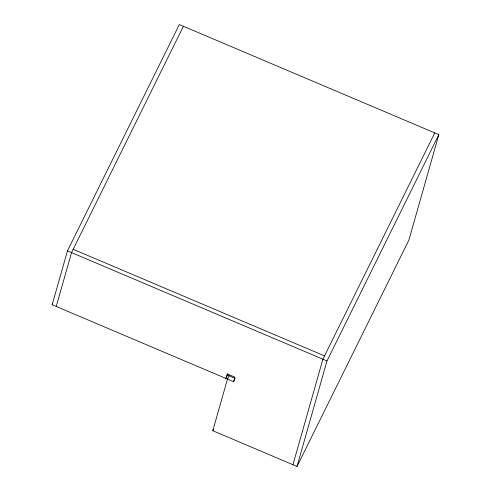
<?xml version="1.0" encoding="UTF-8"?>
<svg xmlns="http://www.w3.org/2000/svg" width="491" height="491" viewBox="0 0 491 491"><rect width="100%" height="100%" fill="white"/><g stroke="black" fill="none" stroke-linecap="round" stroke-linejoin="round"><path stroke-width="0.74" d="M234.581 379.715L233.599 381.697L52.156 304.739L67.457 250.864L179.307 24.55L438.844 134.632L408.886 240.105L297.024 466.45L212.812 430.73L227.474 379.101L229.107 375.799M56.238 306.47L71.539 252.595L183.395 26.281M233.599 381.697L234.894 377.149L227.235 373.897L225.946 378.451L227.947 373.847M292.943 464.719L322.906 359.216L434.762 132.901M297.024 466.45L326.994 360.946L438.844 134.632M52.156 304.739L52.832 303.37M212.812 430.73L213.462 429.41M73.177 249.293L324.545 355.907M67.457 250.864L326.994 360.946M227.579 375.149L235.232 378.395"/></g></svg>
